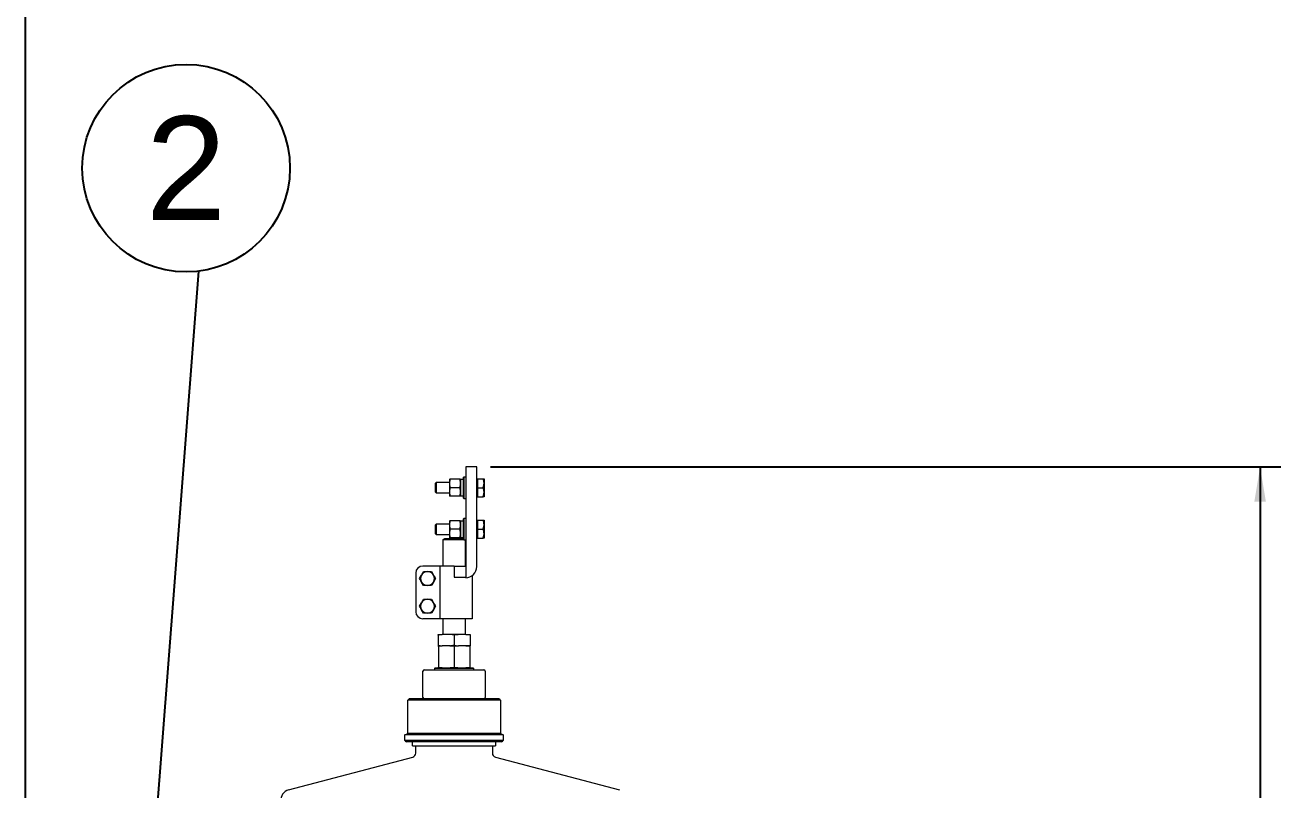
# Model space of a CAD drawing. Header units: millimetres. Extents: x 51507 to 66627, y -17810 to -7118.
# Drawn here: x 60867 to 61775, y -8662 to -8109 of the extents above; entities that cross this region are included whole.
import ezdxf
from ezdxf.enums import TextEntityAlignment as Align

# ---------------------------------------------------------------- set-up
doc = ezdxf.new("R2010")
doc.units = ezdxf.units.MM
doc.header["$LTSCALE"] = 10
doc.layers.get('Defpoints').update_dxf_attribs({"lineweight": 25})
doc.layers.add('2', color=3, linetype='Continuous', lineweight=25)
doc.layers.add('粗实线', color=4, linetype='Continuous', lineweight=18)
doc.styles.get("Standard").update_dxf_attribs({"font": ''})
doc.styles.get('Standard').set_extended_font_data('arial')
doc.dimstyles.new('1-10', dxfattribs={"dimscale": 10, "dimtxt": 3.5, "dimasz": 2.5, "dimexe": 1.5, "dimexo": 1, "dimgap": 0.5, "dimtad": 1, "dimtxsty": 'Standard', "dimcen": 2.5, "dimdle": 5, "dimclrd": 3, "dimclre": 3, "dimclrt": 3, "dimadec": 0, "dimazin": 0, "dimtfac": 1, "dimtmove": 0, "dimatfit": 2, "dimfxl": 0, "dimtolj": 1, "dimarcsym": 0})

# ---------------------------------------------------------------- blocks, each defined once
blk = doc.blocks.new('*X60')
at = {"layer": '2', "linetype": 'Continuous'}
for points in [[(61759.86, -8428.47), (61764.03, -8453.47), (61755.7, -8453.47)], [(61759.86, -10802.11), (61764.03, -10777.11), (61755.7, -10777.11)]]:
    blk.add_hatch(color=3, dxfattribs=at).paths.add_polyline_path(points, flags=0)
at = {"layer": '2', "color": 3, "linetype": 'Continuous'}
for p, q in [((61203.77, -8428.47), (61774.86, -8428.47)), ((61759.86, -8428.47), (61759.86, -10802.11)), ((61187.41, -10802.11), (61774.86, -10802.11))]:
    blk.add_line(p, q, dxfattribs=at)
at = {"layer": '2', "color": 3, "insert": (61737, -9615.29), "char_height": 35, "width": 209.9466, "attachment_point": 5, "rotation": 90}
blk.add_mtext('2400', dxfattribs=at)

msp = doc.modelspace()

# ---------------------------------------------------------------- linework, layer by layer
at = {"layer": '2'}
msp.add_line((60992.762, -8286.917), (60925.409, -9160.112), dxfattribs=at)
msp.add_circle((60983.748, -8212.46), 75, dxfattribs=at)
at = {"layer": 'Defpoints'}
msp.add_line((60867.409, -7118.116), (60867.409, -17810.116), dxfattribs=at)
at = {"layer": '粗实线'}
for p, q in [((61185.768, -8428.473), (61185.768, -8508.473)), ((61193.768, -8428.473), (61185.768, -8428.473)), ((61193.768, -8500.473), (61193.768, -8428.473)), ((61174.423, -8437.324), (61174.168, -8440.398)), ((61174.168, -8437.324), (61174.168, -8440.398)), ((61181.813, -8437.324), (61174.423, -8437.324)), ((61182.068, -8440.398), (61181.813, -8437.324)), ((61182.068, -8437.324), (61182.068, -8440.398)), ((61182.068, -8437.334), (61184.168, -8437.334)), ((61184.168, -8435.873), (61184.568, -8435.473)), ((61184.168, -8451.073), (61184.168, -8435.873)), ((61184.568, -8435.473), (61185.768, -8435.473)), ((61184.568, -8451.473), (61184.568, -8435.473)), ((61193.768, -8436.973), (61194.368, -8436.973)), ((61194.368, -8436.973), (61198.488, -8436.973)), ((61194.368, -8436.973), (61194.368, -8440.223)), ((61199.068, -8436.973), (61199.068, -8440.223)), ((61163.768, -8440.473), (61164.768, -8439.473)), ((61163.768, -8440.473), (61163.768, -8446.473)), ((61164.768, -8447.473), (61163.768, -8446.473)), ((61164.768, -8439.473), (61174.168, -8439.473)), ((61164.768, -8447.473), (61164.768, -8439.473)), ((61174.168, -8447.473), (61164.768, -8447.473)), ((61174.168, -8440.398), (61174.423, -8443.473)), ((61174.168, -8440.398), (61174.168, -8446.547)), ((61174.423, -8443.473), (61174.168, -8446.547)), ((61174.168, -8446.547), (61174.423, -8449.621)), ((61174.168, -8446.547), (61174.168, -8449.621)), ((61181.813, -8443.473), (61174.423, -8443.473)), ((61181.813, -8443.473), (61182.068, -8440.398)), ((61182.068, -8446.547), (61181.813, -8443.473)), ((61181.813, -8449.621), (61182.068, -8446.547)), ((61182.068, -8440.398), (61182.068, -8446.547)), ((61182.068, -8446.547), (61182.068, -8449.621)), ((61194.368, -8440.223), (61194.368, -8443.473)), ((61194.368, -8443.473), (61198.488, -8443.473)), ((61194.368, -8443.473), (61194.368, -8446.723)), ((61194.368, -8446.723), (61194.368, -8449.973)), ((61198.488, -8443.473), (61199.068, -8440.223)), ((61198.488, -8449.973), (61199.068, -8446.723)), ((61199.068, -8440.223), (61199.068, -8446.723)), ((61199.068, -8446.723), (61199.068, -8449.973)), ((61181.813, -8449.621), (61174.423, -8449.621)), ((61184.168, -8449.588), (61182.068, -8449.588)), ((61184.568, -8451.473), (61184.168, -8451.073)), ((61185.768, -8451.473), (61184.568, -8451.473)), ((61194.368, -8449.973), (61193.768, -8449.973)), ((61194.368, -8449.973), (61198.488, -8449.973)), ((61184.168, -8465.873), (61184.568, -8465.473)), ((61184.168, -8481.073), (61184.168, -8465.873)), ((61184.568, -8465.473), (61185.768, -8465.473)), ((61184.568, -8481.473), (61184.568, -8465.473)), ((61163.768, -8470.473), (61164.768, -8469.473)), ((61163.768, -8470.473), (61163.768, -8476.473)), ((61164.768, -8469.473), (61174.168, -8469.473)), ((61164.768, -8477.473), (61164.768, -8469.473)), ((61174.423, -8467.324), (61174.168, -8470.398)), ((61174.168, -8467.324), (61174.168, -8470.398)), ((61174.168, -8470.398), (61174.423, -8473.473)), ((61174.168, -8470.398), (61174.168, -8476.547)), ((61174.423, -8473.473), (61174.168, -8476.547)), ((61181.813, -8467.324), (61174.423, -8467.324)), ((61181.813, -8473.473), (61174.423, -8473.473)), ((61182.068, -8470.398), (61181.813, -8467.324)), ((61181.813, -8473.473), (61182.068, -8470.398)), ((61182.068, -8476.547), (61181.813, -8473.473)), ((61182.068, -8467.324), (61182.068, -8470.398)), ((61182.068, -8467.334), (61184.168, -8467.334)), ((61182.068, -8470.398), (61182.068, -8476.547)), ((61193.768, -8466.973), (61194.368, -8466.973)), ((61194.368, -8466.973), (61198.488, -8466.973)), ((61194.368, -8466.973), (61194.368, -8470.223)), ((61194.368, -8470.223), (61194.368, -8473.473)), ((61194.368, -8473.473), (61198.488, -8473.473)), ((61194.368, -8473.473), (61194.368, -8476.723)), ((61198.488, -8473.473), (61199.068, -8470.223)), ((61199.068, -8466.973), (61199.068, -8470.223)), ((61199.068, -8470.223), (61199.068, -8476.723)), ((61164.768, -8477.473), (61163.768, -8476.473)), ((61174.168, -8477.473), (61164.768, -8477.473)), ((61169.409, -8480.861), (61170.708, -8480.111)), ((61169.409, -8500.112), (61169.409, -8480.861)), ((61169.409, -8480.861), (61184.168, -8480.861)), ((61170.708, -8480.111), (61184.11, -8480.111)), ((61174.168, -8476.547), (61174.423, -8479.621)), ((61174.168, -8476.547), (61174.168, -8479.621)), ((61181.813, -8479.621), (61174.423, -8479.621)), ((61181.813, -8479.621), (61182.068, -8476.547)), ((61182.068, -8476.547), (61182.068, -8479.621)), ((61184.168, -8479.588), (61182.068, -8479.588)), ((61184.11, -8480.111), (61184.168, -8480.145)), ((61184.568, -8481.473), (61184.168, -8481.073)), ((61185.768, -8481.473), (61184.568, -8481.473)), ((61185.409, -8481.473), (61185.409, -8500.112)), ((61194.368, -8479.973), (61193.768, -8479.973)), ((61194.368, -8476.723), (61194.368, -8479.973)), ((61194.368, -8479.973), (61198.488, -8479.973)), ((61198.488, -8479.973), (61199.068, -8476.723)), ((61199.068, -8476.723), (61199.068, -8479.973)), ((61167.162, -8500.112), (61154.712, -8500.112)), ((61167.162, -8500.112), (61167.162, -8538.112)), ((61177.409, -8500.112), (61167.162, -8500.112)), ((61177.409, -8500.112), (61177.409, -8508.112)), ((61177.409, -8500.112), (61185.768, -8500.112)), ((61149.712, -8505.112), (61149.712, -8533.112)), ((61152.438, -8509.112), (61153.882, -8506.612)), ((61155.325, -8514.112), (61153.882, -8511.612)), ((61161.098, -8504.112), (61162.542, -8506.612)), ((61163.985, -8509.112), (61162.542, -8511.612)), ((61177.409, -8508.112), (61185.768, -8508.112)), ((61190.409, -8506.989), (61190.409, -8538.112)), ((61152.438, -8529.112), (61153.882, -8526.612)), ((61161.098, -8524.112), (61162.542, -8526.612)), ((61163.985, -8529.112), (61162.542, -8531.612)), ((61155.325, -8534.112), (61153.882, -8531.612)), ((61167.162, -8538.112), (61154.712, -8538.112)), ((61190.409, -8538.112), (61167.162, -8538.112)), ((61169.409, -8549.656), (61169.409, -8538.112)), ((61185.409, -8538.112), (61185.409, -8549.656)), ((61165.826, -8550.024), (61165.826, -8549.656)), ((61165.826, -8549.656), (61168.902, -8549.656)), ((61165.826, -8550.024), (61165.826, -8557.287)), ((61165.826, -8557.287), (61168.902, -8557.656)), ((61165.826, -8557.287), (61165.826, -8557.656)), ((61174.333, -8549.656), (61168.902, -8549.656)), ((61177.409, -8550.024), (61174.333, -8549.656)), ((61180.485, -8549.656), (61174.333, -8549.656)), ((61177.409, -8550.024), (61177.409, -8557.287)), ((61177.409, -8557.287), (61180.485, -8557.656)), ((61185.916, -8549.656), (61180.485, -8549.656)), ((61188.992, -8550.024), (61185.916, -8549.656)), ((61185.916, -8549.656), (61188.992, -8549.656)), ((61188.992, -8549.656), (61188.992, -8550.024)), ((61188.992, -8550.024), (61188.992, -8557.287)), ((61188.992, -8557.287), (61188.992, -8557.656)), ((61165.826, -8557.656), (61168.902, -8557.656)), ((61171.743, -8557.656), (61166.077, -8558.126)), ((61166.077, -8558.126), (61166.077, -8557.656)), ((61166.077, -8558.126), (61166.077, -8573.086)), ((61174.333, -8557.656), (61168.902, -8557.656)), ((61177.409, -8558.126), (61171.743, -8557.656)), ((61174.333, -8557.656), (61180.485, -8557.656)), ((61183.075, -8557.656), (61177.409, -8558.126)), ((61177.409, -8558.126), (61177.409, -8573.086)), ((61185.916, -8557.656), (61180.485, -8557.656)), ((61188.741, -8558.126), (61183.075, -8557.656)), ((61185.916, -8557.656), (61188.992, -8557.656)), ((61188.741, -8557.656), (61188.741, -8558.126)), ((61188.741, -8558.126), (61188.741, -8573.086)), ((61155.909, -8575.056), (61198.909, -8575.056)), ((61163.409, -8573.931), (61163.784, -8573.556)), ((61163.409, -8575.056), (61163.409, -8573.931)), ((61163.409, -8573.931), (61191.409, -8573.931)), ((61163.784, -8573.556), (61191.034, -8573.556)), ((61166.077, -8573.086), (61171.743, -8573.556)), ((61166.077, -8573.556), (61166.077, -8573.086)), ((61171.743, -8573.556), (61177.409, -8573.086)), ((61177.409, -8573.086), (61183.075, -8573.556)), ((61183.075, -8573.556), (61188.741, -8573.086)), ((61188.741, -8573.086), (61188.741, -8573.556)), ((61191.034, -8573.556), (61191.409, -8573.931)), ((61191.409, -8573.931), (61191.409, -8575.056)), ((61154.909, -8595.056), (61154.909, -8576.056)), ((61199.909, -8576.056), (61199.909, -8595.056)), ((61143.909, -8621.112), (61143.909, -8597.088)), ((61210.909, -8597.088), (61143.909, -8597.088)), ((61209.764, -8596.112), (61145.054, -8596.112)), ((61155.909, -8596.056), (61198.909, -8596.056)), ((61210.909, -8597.088), (61210.909, -8621.112)), ((61141.909, -8622.112), (61143.909, -8621.112)), ((61141.909, -8626.135), (61141.909, -8622.112)), ((61212.909, -8622.112), (61141.909, -8622.112)), ((61212.909, -8626.135), (61141.909, -8626.135)), ((61211.764, -8627.111), (61143.054, -8627.111)), ((61210.909, -8621.112), (61143.909, -8621.112)), ((61147.409, -8630.112), (61147.409, -8627.111)), ((61207.409, -8627.111), (61207.409, -8630.112)), ((61210.909, -8621.112), (61212.909, -8622.112)), ((61212.909, -8622.112), (61212.909, -8626.135)), ((61057.824, -8661.861), (61147.508, -8638.146)), ((61147.409, -8630.112), (61207.409, -8630.112)), ((61149.741, -8635.246), (61149.741, -8630.112)), ((61205.077, -8630.112), (61205.077, -8635.246)), ((61207.31, -8638.146), (61296.994, -8661.861))]:
    msp.add_line(p, q, dxfattribs=at)
for centre, radius, start, end in [((61154.712, -8505.112), 5, 90, 180), ((61185.768, -8500.473), 8, 270, 0), ((61158.212, -8509.112), 5, 150, 210), ((61158.212, -8509.112), 5, 90, 150), ((61158.212, -8509.112), 5, 210, 270), ((61158.212, -8509.112), 5, 30, 90), ((61158.212, -8509.112), 5, 270, 330), ((61158.212, -8509.112), 5, 330, 30), ((61158.212, -8529.112), 5, 150, 210), ((61158.212, -8529.112), 5, 90, 150), ((61158.212, -8529.112), 5, 30, 90), ((61158.212, -8529.112), 5, 330, 30), ((61154.712, -8533.112), 5, 180, 270), ((61158.212, -8529.112), 5, 210, 270), ((61158.212, -8529.112), 5, 270, 330), ((61155.909, -8576.056), 1, 90, 180), ((61198.909, -8576.056), 1, 0, 90), ((61145.66, -8597.982), 1.966, 107.977568, 152.977568), ((61155.909, -8595.056), 1, 180, 270), ((61198.909, -8595.056), 1, 270, 0), ((61209.157, -8597.982), 1.966, 27.022432, 72.022432), ((61143.66, -8625.241), 1.966, 207.022432, 252.022432), ((61211.157, -8625.241), 1.966, 287.977568, 332.977568), ((61146.741, -8635.246), 3, 284.81144, 360), ((61208.077, -8635.246), 3, 180, 255.18856), ((61059.741, -8669.111), 7.5, 104.81144, 270)]:
    msp.add_arc(centre, radius, start, end, dxfattribs=at)
for points, knots in [([(61174.168, -8437.324), (61174.198, -8437.324), (61174.236, -8437.324), (61174.389, -8437.324), (61174.423, -8437.324)], [0, 0, 0, 0, 0.19724856, 0.25487853, 0.25487853, 0.25487853, 0.25487853]), ([(61181.813, -8437.324), (61181.848, -8437.324), (61182, -8437.324), (61182.039, -8437.324), (61182.068, -8437.324)], [0, 0, 0, 0, 0.05762997, 0.25487853, 0.25487853, 0.25487853, 0.25487853]), ([(61199.068, -8440.223), (61199.068, -8440.146), (61199.059, -8439.048), (61198.763, -8437.973), (61198.488, -8436.973)], [0, 0, 0, 0, 0.232437, 3.3103722, 3.3103722, 3.3103722, 3.3103722]), ([(61198.488, -8436.973), (61198.564, -8436.973), (61198.906, -8436.973), (61198.997, -8436.973), (61199.068, -8436.973)], [0, 0, 0, 0, 0.12987821, 0.58055658, 0.58055658, 0.58055658, 0.58055658]), ([(61199.068, -8446.723), (61199.068, -8446.646), (61199.059, -8445.548), (61198.763, -8444.473), (61198.488, -8443.473)], [0, 0, 0, 0, 0.232437, 3.3103722, 3.3103722, 3.3103722, 3.3103722]), ([(61174.423, -8449.621), (61174.389, -8449.621), (61174.236, -8449.621), (61174.198, -8449.621), (61174.168, -8449.621)], [0, 0, 0, 0, 0.05762997, 0.25487853, 0.25487853, 0.25487853, 0.25487853]), ([(61182.068, -8449.621), (61182.039, -8449.621), (61182, -8449.621), (61181.848, -8449.621), (61181.813, -8449.621)], [0, 0, 0, 0, 0.19724856, 0.25487853, 0.25487853, 0.25487853, 0.25487853]), ([(61199.068, -8449.973), (61198.997, -8449.973), (61198.906, -8449.973), (61198.564, -8449.973), (61198.488, -8449.973)], [0, 0, 0, 0, 0.45067837, 0.58055658, 0.58055658, 0.58055658, 0.58055658]), ([(61174.168, -8467.324), (61174.198, -8467.324), (61174.236, -8467.324), (61174.389, -8467.324), (61174.423, -8467.324)], [0, 0, 0, 0, 0.19724856, 0.25487853, 0.25487853, 0.25487853, 0.25487853]), ([(61181.813, -8467.324), (61181.848, -8467.324), (61182, -8467.324), (61182.039, -8467.324), (61182.068, -8467.324)], [0, 0, 0, 0, 0.05762997, 0.25487853, 0.25487853, 0.25487853, 0.25487853]), ([(61199.068, -8470.223), (61199.068, -8470.146), (61199.059, -8469.048), (61198.763, -8467.973), (61198.488, -8466.973)], [0, 0, 0, 0, 0.232437, 3.3103722, 3.3103722, 3.3103722, 3.3103722]), ([(61198.488, -8466.973), (61198.564, -8466.973), (61198.906, -8466.973), (61198.997, -8466.973), (61199.068, -8466.973)], [0, 0, 0, 0, 0.12987821, 0.58055658, 0.58055658, 0.58055658, 0.58055658]), ([(61199.068, -8476.723), (61199.068, -8476.646), (61199.059, -8475.548), (61198.763, -8474.473), (61198.488, -8473.473)], [0, 0, 0, 0, 0.232437, 3.3103722, 3.3103722, 3.3103722, 3.3103722]), ([(61174.423, -8479.621), (61174.389, -8479.621), (61174.236, -8479.621), (61174.198, -8479.621), (61174.168, -8479.621)], [0, 0, 0, 0, 0.05762997, 0.25487853, 0.25487853, 0.25487853, 0.25487853]), ([(61182.068, -8479.621), (61182.039, -8479.621), (61182, -8479.621), (61181.848, -8479.621), (61181.813, -8479.621)], [0, 0, 0, 0, 0.19724856, 0.25487853, 0.25487853, 0.25487853, 0.25487853]), ([(61199.068, -8479.973), (61198.997, -8479.973), (61198.906, -8479.973), (61198.564, -8479.973), (61198.488, -8479.973)], [0, 0, 0, 0, 0.45067837, 0.58055658, 0.58055658, 0.58055658, 0.58055658]), ([(61153.882, -8511.612), (61153.847, -8511.552), (61153.36, -8510.708), (61152.882, -8509.881), (61152.438, -8509.112)], [0, 0, 0, 0, 0.2026516, 2.8867513, 2.8867513, 2.8867513, 2.8867513]), ([(61153.882, -8506.612), (61153.916, -8506.552), (61154.403, -8505.708), (61154.881, -8504.881), (61155.325, -8504.112)], [0, 0, 0, 0, 0.2026516, 2.8867513, 2.8867513, 2.8867513, 2.8867513]), ([(61155.325, -8504.112), (61155.523, -8504.112), (61156.463, -8504.112), (61157.441, -8504.112), (61158.212, -8504.112)], [0, 0, 0, 0, 0.6091067, 2.8867513, 2.8867513, 2.8867513, 2.8867513]), ([(61158.212, -8504.112), (61158.438, -8504.112), (61159.415, -8504.112), (61160.367, -8504.112), (61161.098, -8504.112)], [0, 0, 0, 0, 0.6692912, 2.8867513, 2.8867513, 2.8867513, 2.8867513]), ([(61162.542, -8511.612), (61162.508, -8511.671), (61162.02, -8512.515), (61161.543, -8513.342), (61161.098, -8514.112)], [0, 0, 0, 0, 0.2026516, 2.8867513, 2.8867513, 2.8867513, 2.8867513]), ([(61162.542, -8506.612), (61162.576, -8506.671), (61163.063, -8507.515), (61163.541, -8508.342), (61163.985, -8509.112)], [0, 0, 0, 0, 0.2026516, 2.8867513, 2.8867513, 2.8867513, 2.8867513]), ([(61158.212, -8514.112), (61157.441, -8514.112), (61156.463, -8514.112), (61155.523, -8514.112), (61155.325, -8514.112)], [0, 0, 0, 0, 2.2776446, 2.8867513, 2.8867513, 2.8867513, 2.8867513]), ([(61161.098, -8514.112), (61160.367, -8514.112), (61159.415, -8514.112), (61158.438, -8514.112), (61158.212, -8514.112)], [0, 0, 0, 0, 2.2174601, 2.8867513, 2.8867513, 2.8867513, 2.8867513]), ([(61153.882, -8531.612), (61153.847, -8531.552), (61153.36, -8530.708), (61152.882, -8529.881), (61152.438, -8529.112)], [0, 0, 0, 0, 0.2026516, 2.8867513, 2.8867513, 2.8867513, 2.8867513]), ([(61153.882, -8526.612), (61153.916, -8526.552), (61154.403, -8525.708), (61154.881, -8524.881), (61155.325, -8524.112)], [0, 0, 0, 0, 0.2026516, 2.8867513, 2.8867513, 2.8867513, 2.8867513]), ([(61155.325, -8524.112), (61155.523, -8524.112), (61156.463, -8524.112), (61157.441, -8524.112), (61158.212, -8524.112)], [0, 0, 0, 0, 0.6091067, 2.8867513, 2.8867513, 2.8867513, 2.8867513]), ([(61158.212, -8524.112), (61158.438, -8524.112), (61159.415, -8524.112), (61160.367, -8524.112), (61161.098, -8524.112)], [0, 0, 0, 0, 0.6692912, 2.8867513, 2.8867513, 2.8867513, 2.8867513]), ([(61162.542, -8526.612), (61162.576, -8526.671), (61163.063, -8527.515), (61163.541, -8528.342), (61163.985, -8529.112)], [0, 0, 0, 0, 0.2026516, 2.8867513, 2.8867513, 2.8867513, 2.8867513]), ([(61158.212, -8534.112), (61157.441, -8534.112), (61156.463, -8534.112), (61155.523, -8534.112), (61155.325, -8534.112)], [0, 0, 0, 0, 2.2776446, 2.8867513, 2.8867513, 2.8867513, 2.8867513]), ([(61161.098, -8534.112), (61160.367, -8534.112), (61159.415, -8534.112), (61158.438, -8534.112), (61158.212, -8534.112)], [0, 0, 0, 0, 2.2174601, 2.8867513, 2.8867513, 2.8867513, 2.8867513]), ([(61162.542, -8531.612), (61162.508, -8531.671), (61162.02, -8532.515), (61161.543, -8533.342), (61161.098, -8534.112)], [0, 0, 0, 0, 0.2026516, 2.8867513, 2.8867513, 2.8867513, 2.8867513]), ([(61168.902, -8549.656), (61168.696, -8549.673), (61167.668, -8549.761), (61166.644, -8549.907), (61165.826, -8550.024)], [0, 0, 0, 0, 0.6207576, 3.0985286, 3.0985286, 3.0985286, 3.0985286]), ([(61174.333, -8557.656), (61174.539, -8557.638), (61175.567, -8557.55), (61176.59, -8557.404), (61177.409, -8557.287)], [0, 0, 0, 0, 0.6207576, 3.0985286, 3.0985286, 3.0985286, 3.0985286]), ([(61180.485, -8549.656), (61180.2, -8549.681), (61179.172, -8549.77), (61178.149, -8549.918), (61177.409, -8550.024)], [0, 0, 0, 0, 0.8582819, 3.0985702, 3.0985702, 3.0985702, 3.0985702]), ([(61185.916, -8557.656), (61186.201, -8557.631), (61187.229, -8557.541), (61188.252, -8557.394), (61188.992, -8557.287)], [0, 0, 0, 0, 0.8582819, 3.0985702, 3.0985702, 3.0985702, 3.0985702])]:
    msp.add_open_spline(points, degree=3, knots=knots, dxfattribs=at)

# ---------------------------------------------------------------- texts
at = {"layer": '2'}
msp.add_text('2', height=75, dxfattribs=at).set_placement((60983.748, -8212.46), align=Align.MIDDLE_CENTER)

# ---------------------------------------------------------------- dimensions: what is measured, and where the dimension line sits
dim = msp.add_linear_dim(base=(61759.864, -10802.112), p1=(61193.768, -8428.473), p2=(61177.409, -10802.112), angle=90, text='2400', dimstyle='1-10', override={"dimsah": 1}, dxfattribs=at)
dim.commit()
dim.dimension.update_dxf_attribs({"geometry": '*X60', "text_midpoint": (61737.004, -9615.292)})

doc.saveas('drawing.dxf')
